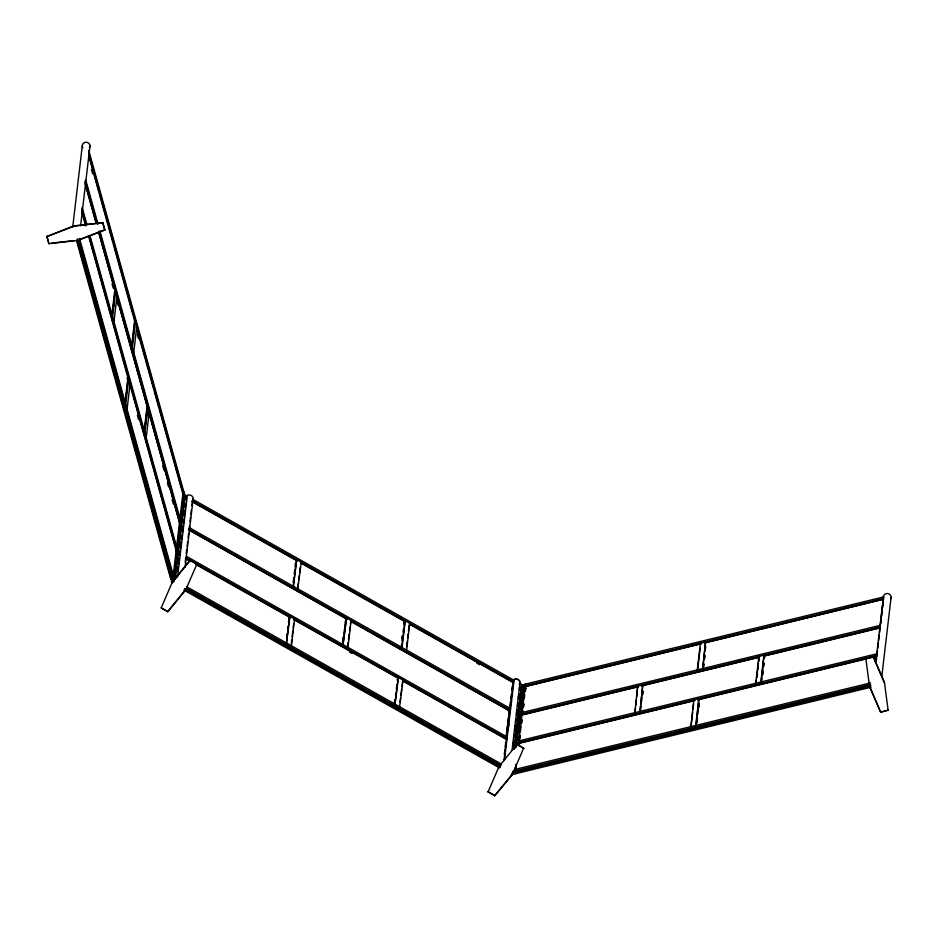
<?xml version="1.0" encoding="UTF-8"?>
<svg xmlns="http://www.w3.org/2000/svg" width="938" height="938" viewBox="0 0 938 938"><rect width="100%" height="100%" fill="white"/><g stroke="black" fill="none" stroke-linecap="round" stroke-linejoin="round"><path stroke-width="1.41" d="M513.461 773.346L494.678 795.776L488.03 791.731L494.713 795.494M46.9 236.564L73.903 225.894L102.852 222.658L104.81 230.08L77.842 240.456L48.882 243.692L46.9 236.564L73.868 226.187L102.852 222.658M48.882 243.692L46.935 236.27M72.707 227.172L82.263 145.847M80.598 225.812L89.978 145.941M111.821 315.649L114.811 290.252L115.737 290.03L112.595 316.833L111.657 317.067M112.408 313.726L113.897 301.028M114.225 298.202L114.893 292.55M113.709 306.386L114.049 303.502M117.109 294.931L113.955 321.746L113.029 321.969L109.043 307.676M124.942 403.152L127.92 377.756L128.858 377.533L125.704 404.337L124.777 404.571M131.613 346.333L134.603 320.937L135.529 320.702L132.387 347.517L131.449 347.74M125.504 401.464L128.049 379.831M131.672 348.959L132.692 340.166M133.032 337.422L134.685 323.235M130.218 382.434L127.076 409.249L126.138 409.472M133.747 352.418L136.901 325.603M145.179 425.418L145.847 419.778M146.176 416.953L147.372 406.787M145.519 424.738L145.859 421.854M146.363 417.527L146.867 413.201M146.234 437.671L149.388 410.867M161.184 607.918L167.867 611.67L161.184 607.918L172.381 582.017L190.226 560.174L172.358 582.31M171.935 579.438L171.595 582.334L171.138 576.436M76.564 240.82L170.798 579.332L171.771 578.805M79.355 240.14L173.6 578.652L172.698 578.582M176.156 549.152L176.004 550.465L176.942 550.231L89.368 235.708M99.381 231.276L180.272 521.821L179.346 522.044L179.498 520.742M182.84 492.321L182.676 493.634L183.614 493.411L88.582 152.085M77.526 240.304L172.017 579.696L172.944 579.473L173.073 578.453L172.135 578.676M173.19 575.955L183.051 492.016L183.836 491.829L184.34 493.716L173.8 581.841M174.14 580.563L173.636 578.676L183.801 491.805L88.77 150.479M174.069 576.565L174.409 573.669M174.925 569.331L175.429 564.993M175.769 562.096L176.285 557.747M176.79 553.408L177.305 549.07M177.81 544.732L178.15 541.836M178.666 537.486L179.17 533.147M179.686 528.809L180.026 525.913M180.53 521.563L181.046 517.225M181.55 512.887L181.89 509.991M182.406 505.652L182.91 501.302M183.426 496.964L183.766 494.068A1.489 1.419 6.7 0 0 183.285 493.986M174.022 577.222L174.527 572.884M174.867 569.987L175.383 565.649M175.887 561.299L176.403 556.961M176.743 554.065L177.247 549.727M177.763 545.388L178.267 541.038M178.607 538.142L179.123 533.804M179.627 529.466L180.143 525.116M180.483 522.22L180.987 517.882M181.503 513.543L182.007 509.193M182.347 506.309L182.863 501.959M183.367 497.621L184.34 493.716M174.14 578.945L183.707 494.725M175.441 578.852L185.302 494.901L184.071 495.768L184 495.006M177.728 570.222L178.009 566.751M178.748 561.545L179.029 558.063M179.592 554.299L179.932 551.403M180.612 545.623L180.905 542.141M181.468 538.377L181.808 535.492M182.488 529.7L182.769 526.218M183.332 522.466L183.672 519.57M184.352 513.778L184.645 510.307M185.208 506.543L185.548 503.647M177.81 571.265L178.314 566.915M178.654 564.019L179.334 558.239M179.674 555.343L180.19 550.993M180.53 548.109L181.21 542.316M181.55 539.42L182.054 535.082M182.394 532.186L183.074 526.394M183.414 523.498L183.93 519.16M184.27 516.263L184.95 510.471M185.29 507.575L185.794 503.237M186.134 500.341L186.345 495.827M177.517 576.976L187.377 495.44M185.22 562.39L185.736 558.04M186.24 553.678L186.756 549.328M187.096 546.42L187.612 542.058M188.116 537.709L188.632 533.347M346.884 619.197L189.03 529.958M189.148 528.997L189.488 526.089M189.992 521.727L190.508 517.377M190.848 514.47L191.364 510.12M191.868 505.758L192.384 501.396M185.091 567.302L193.158 498.688M286.7 637.723L287.204 633.478M287.696 629.246L288.036 626.432M288.529 622.199L289.021 617.966L288.541 618.752M293.219 582.299L293.711 578.066M294.215 573.833L294.708 569.601M295.036 566.787L295.54 562.554M293.031 587.153L296.666 559.552L293.524 586.367M291.284 643.749L291.777 639.517M292.105 636.691L292.773 631.051M293.102 628.226L293.606 623.993M297.792 588.325L298.46 582.686M298.788 579.86L299.281 575.627M299.609 572.813L300.277 567.162M291.437 645.778L294.579 618.963L294.098 619.76M342.757 640.068L343.097 637.242M342.909 642.096L343.414 637.863M343.906 633.631L344.41 629.398M344.738 626.572L345.395 620.933M342.898 645.543L346.532 617.943L342.898 645.543L343.73 646.012M347.494 648.123L348.15 642.483M348.479 639.657L349.147 634.018M349.475 631.192L349.98 626.959M350.308 624.133L351.117 620.522L347.975 647.337M394.394 702.456L394.734 699.631M401.898 638.579L402.238 635.753M394.546 704.485L395.05 700.252M395.543 696.019L395.871 693.194M396.375 688.961L396.868 684.728M401.23 647.666L401.558 644.84M402.05 640.607L402.554 636.374M403.047 632.142L403.375 629.316M403.879 625.083L404.208 622.269L403.727 623.055M402.027 647.49L405.181 620.686L401.546 648.287L402.379 648.756M398.885 678.479L293.864 619.619M400.116 702.046L400.62 697.813M400.948 694.999L401.616 689.348M401.945 686.522L402.613 680.882M406.635 646.634L407.291 640.994M407.62 638.168L408.124 633.936M408.452 631.11L409.12 625.47M403.094 680.097L399.459 707.698M406.611 650.081L409.765 623.266L409.285 624.063M506.086 737.303L507.61 724.324M507.95 721.451L509.615 710.558L506.403 737.96M504.304 754.293L504.843 749.697M505.148 747.082L505.688 742.439M506.203 738.089L507.739 725.015M508.079 722.108L509.451 710.441M509.955 706.138L510.471 701.776M510.8 698.916L511.316 694.519M511.82 690.262L512.347 685.807M512.629 683.345L512.816 681.738M503.941 760.706L509.756 711.156M350.66 621.331L509.78 710.969L351.07 621.249M510.096 708.249L513.274 681.246M504.503 759.628L514.188 679.546M508.502 726.985L508.842 724.089M512.089 749.978L519.969 682.794M512.711 746.038L513.051 743.142M513.731 737.362L514.071 734.466M514.587 730.116L515.091 725.778M515.607 721.439L515.947 718.543M516.451 714.193L516.967 709.855M517.471 705.517L517.811 702.621M518.327 698.282L518.831 693.932M519.347 689.594L519.687 686.698M513.016 746.214L513.532 741.864M514.036 737.526L514.376 734.63M514.892 730.292L515.396 725.953M515.912 721.603L516.252 718.707M516.756 714.369L517.272 710.031M517.776 705.681L518.116 702.797M518.632 698.447L519.136 694.108M519.652 689.77L519.992 686.874M513.238 746.648L513.578 743.752M515.114 730.725L515.454 727.829M516.979 714.803L517.319 711.907M518.855 698.88L519.195 695.984M514.024 749.532L521.68 684.4L519.91 683.403L519.511 684.06L520.555 684.412M514.915 743.529L515.255 740.633M515.759 736.295L516.099 733.399M516.779 727.607L517.119 724.711M517.635 720.372L517.975 717.476M518.655 711.696L518.995 708.8M519.5 704.45L519.84 701.554M520.86 692.877L520.52 695.773L521.153 691.412M521.376 688.527L521.68 684.4M515.021 743.517L515.537 739.167M515.877 736.271L516.557 730.491M516.897 727.595L517.401 723.245M517.741 720.361L518.421 714.568M518.761 711.672L519.277 707.334M519.617 704.438L520.297 698.646M521.493 688.515L521.833 685.619L525.186 684.119L518.046 744.913M514.681 747.75L521.985 685.514M514.915 747.774L522.22 685.537M515.302 747.879L522.618 685.643M515.712 746.625L516.228 742.286M516.568 739.39L517.072 735.052M517.588 730.702L518.093 726.364M518.433 723.468L518.949 719.129M519.453 714.791L519.969 710.441M520.309 707.545L520.813 703.207M521.329 698.869L521.833 694.519M522.173 691.623L522.689 687.284M515.912 746.859L523.216 684.623M515.877 747.516L516.392 743.177M516.732 740.281L517.237 735.931M517.753 731.593L518.257 727.255M518.597 724.359L519.113 720.021M519.617 715.671L520.133 711.332M520.473 708.436L520.977 704.098M521.493 699.748L521.997 695.41M522.513 691.072L523.017 686.722M521.657 699.842L521.997 696.957M522.677 691.189L523.017 688.304M517.049 744.28L523.685 748.336L517.049 744.28L499.168 766.416M869.538 686.346L514.622 772.701L514.493 770.79M518.186 740.891L518.526 738.007M519.195 732.25L519.535 729.365M520.051 725.039L520.391 722.154M514.622 772.701L515.677 771.458M518.339 740.926L518.679 738.03M519.195 733.692L519.699 729.354M520.039 726.458L520.555 722.119M521.059 717.769L521.399 714.873M521.915 710.535L522.419 706.197M522.935 701.847L523.439 697.509M523.955 693.17L524.295 690.274M515.759 764.552L515.208 771.704L514.106 771.775L514.575 773.381L515.56 772.912L515.771 773.662L871.168 687.179M870.675 685.397L515.279 771.88L516.052 764.47M518.268 745.651L525.233 686.311M512.652 774.46L515.771 773.662L515.56 772.478M515.9 770.016L516.24 767.132M518.784 745.417L519.124 742.521M519.64 738.183L519.98 735.286M520.484 730.948L521 726.598M521.505 722.26L521.845 719.364M522.525 713.572L522.865 710.676M523.381 706.337L523.721 703.441M524.401 697.649L524.741 694.753M525.245 690.415L525.573 687.237M519.851 738.921L520.191 736.025M521.727 722.999L522.067 720.114M523.592 707.088L523.932 704.192M525.468 691.165L525.808 688.269M635.436 707.991L634.78 713.642L637.676 685.936L636.773 696.711M635.776 705.177L636.433 699.525M640.068 710.981L642.811 684.693L639.904 712.388M640.49 710.465L640.982 706.232M641.475 701.999L641.979 697.766M642.307 694.941L642.8 690.708M642.718 694.425L643.058 691.599M697.286 669.873L700.428 643.069L700.674 643.96M691.025 726.188L692.678 712.071M693.006 709.257L693.674 703.606M697.696 669.357L700.182 648.193M695.726 725.461L698.88 698.646L696.148 724.933M696.723 723.01L697.227 718.778M697.72 714.545L698.212 710.312M698.552 707.486L699.045 703.254M703.406 666.179L703.735 663.354M704.227 659.121L704.731 654.888M705.224 650.655L705.728 646.423M697.145 722.483L697.473 719.669M698.962 706.971L699.291 704.145M703.652 667.07L703.981 664.256M704.649 658.605L704.977 655.779M755.711 683.263L758.854 656.448L758.772 660.164M756.122 682.747L756.45 679.921M756.79 677.095L757.447 671.456M757.775 668.63L758.443 662.99M757.165 677.142L757.505 674.258M758.01 669.931L758.35 667.047M759.03 661.278L759.358 658.394M760.835 682.02L763.989 655.205L761.081 682.911M761.492 682.383L761.996 678.151M762.324 675.337L762.993 669.685M763.321 666.859L763.813 662.627M762.735 674.809L763.075 671.995M763.731 666.343L764.06 663.518M865.833 658.488L873.29 656.67L865.833 658.488L869.514 686.44L880.688 712.282L888.18 710.172M875.623 663.354L883.514 596.205A3.858 3.682 6.7 0 1 888.72 593.813A3.858 3.682 6.7 0 1 890.584 599.077M875.822 663.26L876.502 657.491M880.125 626.619L883.174 600.672M876.069 662.92L876.584 658.57M877.1 654.208L877.511 650.655M877.78 648.404L878.46 642.589M878.695 640.56L879.375 634.792M879.656 632.423L880.219 627.592M880.676 623.711L881.192 619.35M881.532 616.454L882.212 610.638M882.552 607.742L883.068 603.38M704.403 643.058L883.561 599.171L704.438 642.765M881.72 677.119L891.1 597.248M880.688 712.282L869.549 686.147M183.531 492.966L183.614 492.18M521.376 686.229L521.376 686.112M167.867 611.67L185.701 589.826L196.874 564.219L190.191 560.467M488.006 792.024L499.204 766.123M523.721 748.043L512.523 773.932L494.678 795.776M512.418 772.478L513.016 771.47M186.65 496.003L185.302 494.901M192.524 500.235L193.111 499.051M189.183 528.657L189.664 527.86L510.448 708.565M188.995 530.251L189.476 529.466L510.26 710.172L509.78 710.969M300.77 562.929L301.262 562.143L297.627 589.744M397.055 679.874L397.536 679.089M513.344 680.66L513.895 679.757M512.664 683.052L513.156 682.266L409.988 624.145M519.371 684.06L519.922 683.157M509.006 710.945L509.486 710.148M508.806 712.552L509.299 711.754M506.626 737.772L507.118 736.987L186.334 556.269M511.714 773.92L512.594 773.756L512.992 772.126A1.466 1.395 6.7 0 1 511.28 774.354M167.89 611.388L185.736 589.533M524.307 684.928L524.975 684.482M172.217 581.114C172.92 583.354 171.56 582.662 173.565 580.915A1.466 1.395 6.7 0 0 172.158 583.284M512.594 773.744L511.831 773.956M77.877 240.163L104.833 229.798M525.233 684.142L883.467 596.967L883.713 597.869M524.389 686.569L700.24 643.785M701.612 643.738L525.292 686.639L525.046 685.748L883.279 598.573L883.526 599.464M521.047 714.99L638.555 686.393M641.393 685.701L759.534 656.952M763.591 655.967L878.8 627.932M638.52 686.686L521.95 715.049L521.704 714.158L879.938 626.983L880.184 627.874L763.614 656.248M641.369 685.995L759.358 657.28M517.928 743.353L693.569 700.604M697.766 699.584L865.34 658.816M872.422 657.092L876.889 656.002M694.941 700.557L518.608 743.471L518.362 742.568L876.608 655.404L876.854 656.295L697.731 699.877M515.22 769.383L870.616 682.899M695.046 726.575L695.984 726.352M513.297 771.083L516.123 770.391M870.429 684.505L515.032 770.989L515.279 771.88M514.376 771.81L515.314 771.587M516.732 771.235L870.71 685.103M515.525 772.771L869.503 686.639M880.723 711.989L886.938 710.476M170.798 579.332L171.584 579.145L171.642 580.2L173.331 579.801L172.85 578.852L173.636 578.676M51.813 243.083L73.527 240.644M193.005 499.45L513.789 680.156M350.366 589.158L352.911 590.6M191.692 501.173L297.405 560.725M301.837 563.222L405.075 621.378M297.018 560.818L192.337 501.842L192.818 501.056L513.602 681.762L513.121 682.547L410.012 624.462M300.535 562.8L404.911 621.601M476.985 663.26L479.541 664.702M235.004 554.464L237.56 555.906M189.652 530.31L346.931 618.916M400.972 678.256L403.516 679.687M185.689 558.38L190.109 560.865M195.878 564.113L290.733 617.544M293.887 619.326L398.404 678.209M404.583 681.692L507.306 739.554M190.754 561.534L185.654 558.673L186.146 557.876L506.93 738.581L506.438 739.379L403.328 681.293M195.843 564.406L290.346 617.638M349.382 651.969L351.926 653.399M186.814 586.836L501.232 763.966M285.621 643.562L288.165 644.992M186.627 588.443L501.044 765.56M186.17 588.935L499.321 765.349M184.868 588.513L499.286 765.643M185.689 589.732L500.106 766.85M184.387 589.31L500.071 767.143M183.895 590.096L499.591 767.941M873.29 656.67L884.464 682.512L888.145 710.465M873.255 656.963L884.428 682.805M883.467 596.556L883.748 597.576M880.383 626.279L880.125 625.388L521.891 712.563L522.138 713.455M877.042 654.689L876.796 653.798L518.55 740.973L518.796 741.864M764.482 656.987L764.728 657.878M694.003 700.78L693.757 699.889L690.849 727.595M525.538 687.531L525.784 688.422M519.969 714.264L520.215 715.155M519.054 742.755L519.3 743.646M518.866 744.362L519.113 745.253M88.629 153.527L91.373 163.4M92.159 166.225L98.842 190.203M99.627 193.017L103.555 207.122M104.341 209.948L108.257 224.053M109.043 226.867L112.97 240.972M113.756 243.798L117.684 257.903M119.255 263.543L123.183 277.648M123.968 280.474L127.896 294.567M128.682 297.393L132.61 311.498M134.568 318.545L135.752 322.778M138.109 331.243L142.037 345.348M142.822 348.174L146.738 362.279M147.524 365.093L154.207 389.071M154.993 391.896L158.921 406.002M159.706 408.816L163.622 422.921M164.408 425.746L169.121 442.666M169.907 445.491L173.835 459.597M174.62 462.411L178.548 476.516M179.334 479.341L181.292 486.388M89.38 156.646L94.093 173.565M94.879 176.391L98.807 190.496M99.592 193.31L103.52 207.415M104.306 210.241L108.233 224.346M109.019 227.16L112.935 241.265M113.721 244.091L133.36 314.605M137.675 330.129L144.745 355.514M145.531 358.339L149.459 372.433M150.244 375.259L154.172 389.364M154.958 392.19L158.885 406.283M159.671 409.109L163.599 423.214M164.385 426.04L181.655 488.088M88.922 156.458L134.779 321.558M136.35 327.21L183.285 495.381M91.432 169.461L92.616 173.694M137.382 334.479L138.554 338.712M102.817 222.951L104.81 230.08M85.827 180.307L97.998 224.03M99.967 231.076L180.459 520.215M85.252 180.495L97.423 224.217M85.686 183.356L96.321 221.954M99.428 232.718L115.14 289.139M117.098 296.185L145.882 400.01M150.08 414.666L178.314 516.51M85.534 184.669L96.145 222.787M98.877 232.624L115.011 290.557M116.887 297.311L147.571 407.514M149.529 414.561L179.627 522.654M84.713 182.136L96.098 223.033M98.455 231.498L114.94 290.733M116.511 296.385L147.934 409.214M148.72 412.04L179.346 522.044M112.056 283.909L113.228 288.142M116.758 300.84L117.942 305.073M162.708 465.858L163.88 470.09M167.421 482.789L168.594 487.01M172.123 499.708L173.307 503.941M82.098 207.31L86.812 224.229M89.954 235.52L177.13 548.636M81.911 208.916L86.226 224.428M81.958 210.358L84.701 220.231M90.2 239.976L94.128 254.081M94.914 256.895L98.842 271M99.627 273.826L103.555 287.931M104.341 290.745L108.257 304.85M113.756 324.595L117.684 338.7M118.469 341.526L122.397 355.631M123.183 358.445L125.927 368.329M129.854 382.423L131.824 389.481M133.395 395.121L135.353 402.179M136.139 404.993L140.067 419.098M140.852 421.924L145.05 437.002M145.566 438.843L149.494 452.948M150.279 455.774L154.207 469.879M154.993 472.693L158.921 486.799M159.706 489.624L163.622 503.729M164.408 506.543L168.336 520.649M169.121 523.474L173.049 537.58M81.923 210.651L85.85 224.768M88.993 236.036L94.105 254.421M94.879 257.188L111.001 315.121M111.763 317.841L127.04 372.703M130.57 385.412L145.015 437.296M145.308 438.339L174.984 544.919M81.864 211.882L85.686 226.058M88.477 235.649L128.178 378.647M130.101 385.155L176.602 552.212M126.993 377.979L127.24 378.87M137.382 415.288L138.554 419.521M79.542 238.545L173.788 577.046M78.464 240.081L172.944 579.473M78.03 238.956L172.662 578.875M78.464 241.816L79.226 244.924M83.177 258.736L83.928 261.854M87.891 275.666L88.641 278.774M92.604 292.586L93.354 295.704M96.11 305.577L98.103 312.342M100.812 322.496L101.667 325.58M105.525 339.427L106.393 342.511M110.238 356.346L111.106 359.442M114.952 373.277L115.737 376.103M116.945 380.042L118.563 386.257M119.665 390.196L120.451 393.022M121.659 396.962L122.444 399.787M124.379 407.127L125.164 409.953M129.127 423.765L129.878 426.872M133.829 440.684L134.591 443.803M138.543 457.615L139.293 460.722M140.243 464.122L141.028 466.936M142.47 471.72L144.006 477.653M144.956 481.053L145.742 483.879M149.67 497.984L150.455 500.81M151.475 504.445L152.261 507.27M154.383 514.915L155.169 517.741M156.177 521.376L156.963 524.19M159.097 531.858L159.882 534.672M160.89 538.295L161.676 541.12M163.81 548.789L164.596 551.614M165.604 555.226L166.389 558.04M167.609 561.979L168.394 564.805M77.104 239.19L171.736 579.098M77.139 240.632L79.109 247.679M79.894 250.505L83.822 264.61M84.608 267.436L88.535 281.529M89.321 284.355L91.279 291.401M92.065 294.227L93.249 298.46M94.035 301.286L95.993 308.332M96.778 311.158L97.951 315.379M98.736 318.205L100.706 325.263M101.492 328.077L105.419 342.182M106.205 345.008L110.133 359.113M110.919 361.927L114.835 376.032M115.62 378.858L119.548 392.963M121.119 398.603L125.047 412.708M125.833 415.522L129.761 429.627M130.546 432.453L134.474 446.558M135.26 449.372L137.218 456.431M138.003 459.245L139.187 463.478M139.973 466.303L141.931 473.35M142.717 476.176L143.901 480.408M144.687 483.222L146.645 490.281M147.43 493.095L148.614 497.328M149.4 500.153L151.358 507.2M152.144 510.026L156.071 524.131M156.857 526.945L160.785 541.05M161.571 543.876L165.498 557.981M166.284 560.795L170.986 577.726M185.959 496.765A3.858 3.682 6.7 0 1 191.235 495.487A3.858 3.682 6.7 0 1 192.642 500.529M82.778 147.7A3.858 3.682 6.7 0 1 86.132 142.224A3.858 3.682 6.7 0 1 89.462 147.782M512.769 680.871A3.858 3.682 6.7 0 1 518.046 679.593A3.858 3.682 6.7 0 1 519.453 684.634A3.858 3.682 6.7 0 0 518.057 679.511A3.858 3.682 6.7 0 0 512.781 680.8M147.09 406.189L143.936 432.993L144.874 432.77L148.016 405.955L147.09 406.189M289.514 617.169L286.36 643.984L289.994 616.383L289.514 617.169M398.017 678.303L394.863 705.106L398.498 677.506L398.017 678.303M705.552 641.827L702.656 669.521L705.552 641.827"/></g></svg>
